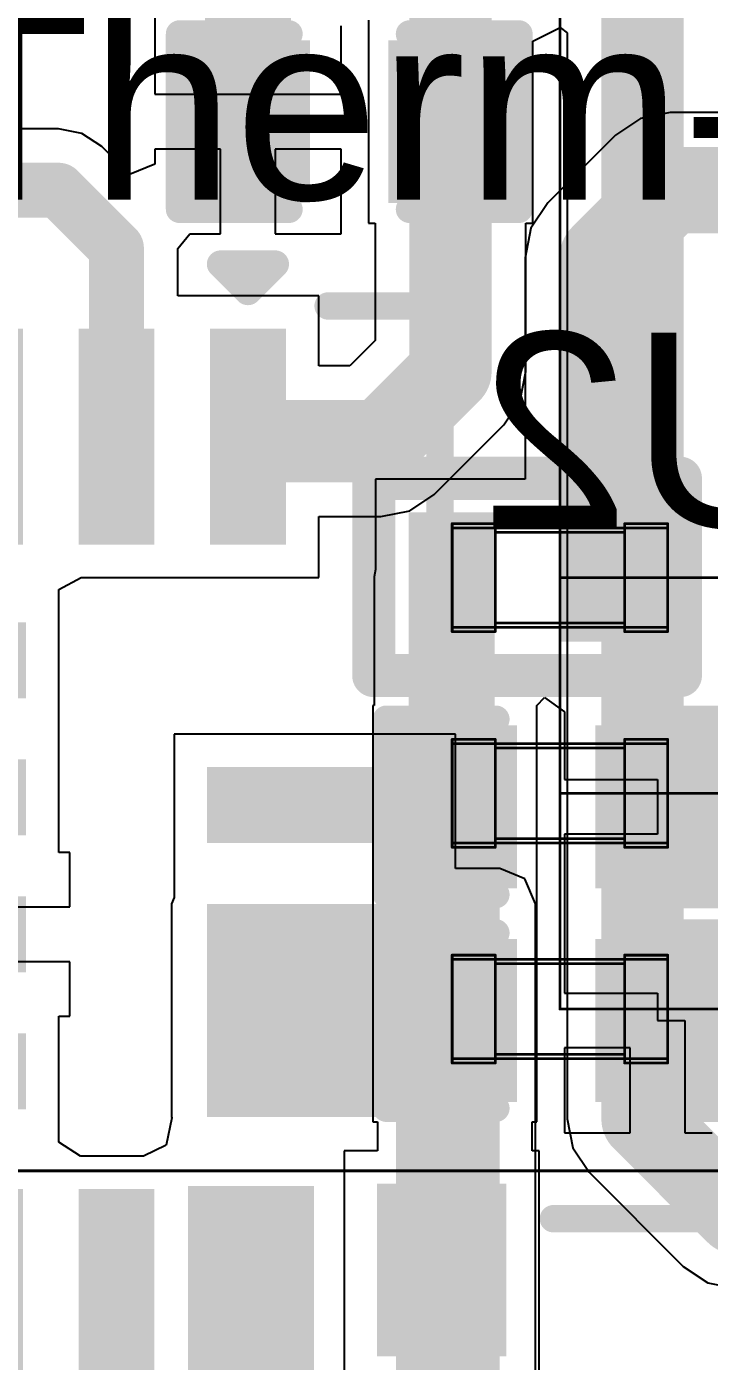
# Model space of a CAD drawing. Header units: inches. Extents: x 0 to 323, y -26 to 38.
# Drawn here: x 5.53 to 8.69, y 3.78 to 9.97 of the extents above; entities that cross this region are included whole.
import ezdxf

# ---------------------------------------------------------------- set-up
doc = ezdxf.new("R2010")
doc.units = ezdxf.units.IN
for name, color, linetype in [('Bottom Layer', 5, 'Continuous'), ('Bottom Overlay', 54, 'Continuous'), ('Bottom Paste', 16, 'Continuous'), ('Bottom Solder', 6, 'Continuous'), ('Mechanical 3', 76, 'Continuous'), ('Top Layer', 1, 'Continuous'), ('Top Overlay', 2, 'Continuous'), ('Top Paste', 8, 'Continuous'), ('Top Solder', 216, 'Continuous')]:
    doc.layers.add(name, color=color, linetype=linetype)
doc.styles.add('Arial', font='', dxfattribs={"height": 0.2})
doc.styles.get('Arial').set_extended_font_data('Arial')

# ---------------------------------------------------------------- blocks, each defined once
blk = doc.blocks.new('PAJ7620U2_B_1')
at = {"layer": 'Bottom Layer'}
for points in [[(-0.772, 1.42), (-0.772, 0.42), (-1.124, 0.42), (-1.124, 1.42)], [(-0.137, 1.42), (-0.137, 0.42), (-0.489, 0.42), (-0.489, 1.42)], [(0.498, 1.42), (0.498, 0.42), (0.146, 0.42), (0.146, 1.42)], [(1.133, 1.42), (1.133, 0.42), (0.781, 0.42), (0.781, 1.42)], [(-1.494, 0.434), (-2.494, 0.434), (-2.494, 0.786), (-1.494, 0.786)], [(2.494, 0.434), (1.494, 0.434), (1.494, 0.786), (2.494, 0.786)], [(-1.494, -0.176), (-2.494, -0.176), (-2.494, 0.176), (-1.494, 0.176)], [(2.494, -0.176), (1.494, -0.176), (1.494, 0.176), (2.494, 0.176)], [(-1.159, -1.42), (-1.159, -0.42), (-0.807, -0.42), (-0.807, -1.42)], [(-0.524, -1.42), (-0.524, -0.42), (-0.172, -0.42), (-0.172, -1.42)], [(0.111, -1.42), (0.111, -0.42), (0.463, -0.42), (0.463, -1.42)], [(-1.494, -0.786), (-2.494, -0.786), (-2.494, -0.434), (-1.494, -0.434)], [(2.494, -0.786), (1.494, -0.786), (1.494, -0.434), (2.494, -0.434)]]:
    blk.add_hatch(color=5, dxfattribs=at).paths.add_polyline_path(points)
at = {"layer": 'Bottom Paste'}
for points in [[(-0.772, 1.42), (-0.772, 0.42), (-1.124, 0.42), (-1.124, 1.42)], [(-0.137, 1.42), (-0.137, 0.42), (-0.489, 0.42), (-0.489, 1.42)], [(0.498, 1.42), (0.498, 0.42), (0.146, 0.42), (0.146, 1.42)], [(1.133, 1.42), (1.133, 0.42), (0.781, 0.42), (0.781, 1.42)], [(-1.494, 0.434), (-2.494, 0.434), (-2.494, 0.786), (-1.494, 0.786)], [(2.494, 0.434), (1.494, 0.434), (1.494, 0.786), (2.494, 0.786)], [(-1.494, -0.176), (-2.494, -0.176), (-2.494, 0.176), (-1.494, 0.176)], [(2.494, -0.176), (1.494, -0.176), (1.494, 0.176), (2.494, 0.176)], [(-1.159, -1.42), (-1.159, -0.42), (-0.807, -0.42), (-0.807, -1.42)], [(-0.524, -1.42), (-0.524, -0.42), (-0.172, -0.42), (-0.172, -1.42)], [(0.111, -1.42), (0.111, -0.42), (0.463, -0.42), (0.463, -1.42)], [(-1.494, -0.786), (-2.494, -0.786), (-2.494, -0.434), (-1.494, -0.434)], [(2.494, -0.786), (1.494, -0.786), (1.494, -0.434), (2.494, -0.434)]]:
    blk.add_hatch(color=16, dxfattribs=at).paths.add_polyline_path(points)
at = {"layer": 'Bottom Solder'}
for points in [[(-0.772, 1.42), (-0.772, 0.42), (-1.124, 0.42), (-1.124, 1.42)], [(-0.137, 1.42), (-0.137, 0.42), (-0.489, 0.42), (-0.489, 1.42)], [(0.498, 1.42), (0.498, 0.42), (0.146, 0.42), (0.146, 1.42)], [(1.133, 1.42), (1.133, 0.42), (0.781, 0.42), (0.781, 1.42)], [(-1.494, 0.434), (-2.494, 0.434), (-2.494, 0.786), (-1.494, 0.786)], [(2.494, 0.434), (1.494, 0.434), (1.494, 0.786), (2.494, 0.786)], [(-1.494, -0.176), (-2.494, -0.176), (-2.494, 0.176), (-1.494, 0.176)], [(2.494, -0.176), (1.494, -0.176), (1.494, 0.176), (2.494, 0.176)], [(-1.159, -1.42), (-1.159, -0.42), (-0.807, -0.42), (-0.807, -1.42)], [(-0.524, -1.42), (-0.524, -0.42), (-0.172, -0.42), (-0.172, -1.42)], [(0.111, -1.42), (0.111, -0.42), (0.463, -0.42), (0.463, -1.42)], [(-1.494, -0.786), (-2.494, -0.786), (-2.494, -0.434), (-1.494, -0.434)], [(2.494, -0.786), (1.494, -0.786), (1.494, -0.434), (2.494, -0.434)]]:
    blk.add_hatch(color=6, dxfattribs=at).paths.add_polyline_path(points)
at = {"layer": 'Bottom Overlay', "const_width": 0.127}
for points in [[(-2.6, 1.5), (-1.421, 1.5)], [(-2.6, 1.5), (-2.6, 0.9814)], [(0.7126, 1.5), (2.6, 1.5)], [(2.6, 1.5), (2.6, 0.9814)], [(2.794, -0.4826), (2.667, -0.6096)], [(2.794, -0.4826), (2.794, -0.7366)], [(2.667, -0.6096), (2.794, -0.7366)], [(-2.6, -0.9814), (-2.6, -1.5)], [(2.6, -0.9814), (2.6, -1.5)], [(-2.6, -1.5), (-1.421, -1.5)], [(0.7126, -1.5), (2.6, -1.5)]]:
    blk.add_lwpolyline(points, dxfattribs=at)
at = {"layer": 'Bottom Overlay', "const_width": 0.0635}
for points in [[(-2.6317, 1.5, 1), (-2.5682, 1.5, 1)], [(-2.6317, 1.5, 1), (-2.5682, 1.5, 1)], [(-1.4528, 1.5, 1), (-1.3893, 1.5, 1)], [(0.6808, 1.5, 1), (0.7443, 1.5, 1)], [(2.5682, 1.5, 1), (2.6317, 1.5, 1)], [(2.5682, 1.5, 1), (2.6317, 1.5, 1)], [(-2.6317, 0.9814, 1), (-2.5682, 0.9814, 1)], [(2.5682, 0.9814, 1), (2.6317, 0.9814, 1)], [(2.7622, -0.4826, 1), (2.8258, -0.4826, 1)], [(2.7622, -0.4826, 1), (2.8258, -0.4826, 1)], [(2.6353, -0.6096, 1), (2.6987, -0.6096, 1)], [(2.6353, -0.6096, 1), (2.6987, -0.6096, 1)], [(2.7622, -0.7366, 1), (2.8258, -0.7366, 1)], [(2.7622, -0.7366, 1), (2.8258, -0.7366, 1)], [(-2.6317, -0.9814, 1), (-2.5682, -0.9814, 1)], [(2.5682, -0.9814, 1), (2.6317, -0.9814, 1)], [(-2.6317, -1.5, 1), (-2.5682, -1.5, 1)], [(-2.6317, -1.5, 1), (-2.5682, -1.5, 1)], [(-1.4528, -1.5, 1), (-1.3893, -1.5, 1)], [(0.6808, -1.5, 1), (0.7443, -1.5, 1)], [(2.5682, -1.5, 1), (2.6317, -1.5, 1)], [(2.5682, -1.5, 1), (2.6317, -1.5, 1)]]:
    blk.add_lwpolyline(points, format="xyb", close=True, dxfattribs=at)
blk = doc.blocks.new('C___0402_B_3')
at = {"layer": 'Bottom Layer'}
for points in [[(-0.2413, 0.3175), (-0.2413, -0.3175), (-0.6985, -0.3175), (-0.6985, 0.3175)], [(0.6985, 0.3175), (0.6985, -0.3175), (0.2413, -0.3175), (0.2413, 0.3175)]]:
    blk.add_hatch(color=5, dxfattribs=at).paths.add_polyline_path(points)
at = {"layer": 'Bottom Paste'}
for points in [[(-0.2413, 0.3175), (-0.2413, -0.3175), (-0.6985, -0.3175), (-0.6985, 0.3175)], [(0.6985, 0.3175), (0.6985, -0.3175), (0.2413, -0.3175), (0.2413, 0.3175)]]:
    blk.add_hatch(color=16, dxfattribs=at).paths.add_polyline_path(points)
at = {"layer": 'Bottom Solder'}
for points in [[(-0.1813, 0.3775), (-0.1813, -0.3775), (-0.7585, -0.3775), (-0.7585, 0.3775)], [(0.7585, 0.3775), (0.7585, -0.3775), (0.1813, -0.3775), (0.1813, 0.3775)]]:
    blk.add_hatch(color=6, dxfattribs=at).paths.add_polyline_path(points)
at = {"layer": 'Bottom Overlay', "const_width": 0.127}
for points in [[(-0.7874, 0.4064), (-0.7874, -0.4064)], [(-0.2794, 0.4064), (-0.7874, 0.4064)], [(0.7874, 0.4064), (0.2794, 0.4064)], [(0.7874, 0.4064), (0.7874, -0.4064)], [(-0.2794, -0.4064), (-0.7874, -0.4064)], [(0.7874, -0.4064), (0.2794, -0.4064)]]:
    blk.add_lwpolyline(points, dxfattribs=at)
at = {"layer": 'Bottom Overlay', "const_width": 0.0635}
for points in [[(-0.8191, 0.4064, 1), (-0.7556, 0.4064, 1)], [(-0.8191, 0.4064, 1), (-0.7556, 0.4064, 1)], [(-0.3111, 0.4064, 1), (-0.2477, 0.4064, 1)], [(0.2477, 0.4064, 1), (0.3111, 0.4064, 1)], [(0.7556, 0.4064, 1), (0.8191, 0.4064, 1)], [(0.7556, 0.4064, 1), (0.8191, 0.4064, 1)], [(-0.8191, -0.4064, 1), (-0.7556, -0.4064, 1)], [(-0.8191, -0.4064, 1), (-0.7556, -0.4064, 1)], [(-0.3111, -0.4064, 1), (-0.2477, -0.4064, 1)], [(0.2477, -0.4064, 1), (0.3111, -0.4064, 1)], [(0.7556, -0.4064, 1), (0.8191, -0.4064, 1)], [(0.7556, -0.4064, 1), (0.8191, -0.4064, 1)]]:
    blk.add_lwpolyline(points, format="xyb", close=True, dxfattribs=at)
blk = doc.blocks.new('C___0402_19')
at = {"layer": 'Top Layer'}
for points in [[(-0.6985, -0.3175), (-0.6985, 0.3175), (-0.2413, 0.3175), (-0.2413, -0.3175)], [(0.2413, -0.3175), (0.2413, 0.3175), (0.6985, 0.3175), (0.6985, -0.3175)]]:
    blk.add_hatch(color=1, dxfattribs=at).paths.add_polyline_path(points)
at = {"layer": 'Top Paste'}
for points in [[(-0.6985, -0.3175), (-0.6985, 0.3175), (-0.2413, 0.3175), (-0.2413, -0.3175)], [(0.2413, -0.3175), (0.2413, 0.3175), (0.6985, 0.3175), (0.6985, -0.3175)]]:
    blk.add_hatch(color=8, dxfattribs=at).paths.add_polyline_path(points)
at = {"layer": 'Top Solder'}
for points in [[(-0.7585, -0.3775), (-0.7585, 0.3775), (-0.1813, 0.3775), (-0.1813, -0.3775)], [(0.1813, -0.3775), (0.1813, 0.3775), (0.7585, 0.3775), (0.7585, -0.3775)]]:
    blk.add_hatch(color=216, dxfattribs=at).paths.add_polyline_path(points)
at = {"layer": 'Top Overlay', "const_width": 0.127}
for points in [[(-0.7874, 0.4064), (-0.7874, -0.4064)], [(-0.2794, 0.4064), (-0.7874, 0.4064)], [(0.7874, 0.4064), (0.2794, 0.4064)], [(0.7874, 0.4064), (0.7874, -0.4064)], [(-0.2794, -0.4064), (-0.7874, -0.4064)], [(0.7874, -0.4064), (0.2794, -0.4064)]]:
    blk.add_lwpolyline(points, dxfattribs=at)
at = {"layer": 'Top Overlay', "const_width": 0.0635}
for points in [[(-0.8191, 0.4064, 1), (-0.7556, 0.4064, 1)], [(-0.8191, 0.4064, 1), (-0.7556, 0.4064, 1)], [(-0.3111, 0.4064, 1), (-0.2477, 0.4064, 1)], [(0.2477, 0.4064, 1), (0.3111, 0.4064, 1)], [(0.7556, 0.4064, 1), (0.8191, 0.4064, 1)], [(0.7556, 0.4064, 1), (0.8191, 0.4064, 1)], [(-0.8191, -0.4064, 1), (-0.7556, -0.4064, 1)], [(-0.8191, -0.4064, 1), (-0.7556, -0.4064, 1)], [(-0.3111, -0.4064, 1), (-0.2477, -0.4064, 1)], [(0.2477, -0.4064, 1), (0.3111, -0.4064, 1)], [(0.7556, -0.4064, 1), (0.8191, -0.4064, 1)], [(0.7556, -0.4064, 1), (0.8191, -0.4064, 1)]]:
    blk.add_lwpolyline(points, format="xyb", close=True, dxfattribs=at)
blk = doc.blocks.new('C___0402_20')
at = {"layer": 'Top Layer'}
for points in [[(-0.6985, -0.3175), (-0.6985, 0.3175), (-0.2413, 0.3175), (-0.2413, -0.3175)], [(0.2413, -0.3175), (0.2413, 0.3175), (0.6985, 0.3175), (0.6985, -0.3175)]]:
    blk.add_hatch(color=1, dxfattribs=at).paths.add_polyline_path(points)
at = {"layer": 'Top Paste'}
for points in [[(-0.6985, -0.3175), (-0.6985, 0.3175), (-0.2413, 0.3175), (-0.2413, -0.3175)], [(0.2413, -0.3175), (0.2413, 0.3175), (0.6985, 0.3175), (0.6985, -0.3175)]]:
    blk.add_hatch(color=8, dxfattribs=at).paths.add_polyline_path(points)
at = {"layer": 'Top Solder'}
for points in [[(-0.7585, -0.3775), (-0.7585, 0.3775), (-0.1813, 0.3775), (-0.1813, -0.3775)], [(0.1813, -0.3775), (0.1813, 0.3775), (0.7585, 0.3775), (0.7585, -0.3775)]]:
    blk.add_hatch(color=216, dxfattribs=at).paths.add_polyline_path(points)
at = {"layer": 'Top Overlay', "const_width": 0.127}
for points in [[(-0.7874, 0.4064), (-0.7874, -0.4064)], [(-0.2794, 0.4064), (-0.7874, 0.4064)], [(0.7874, 0.4064), (0.2794, 0.4064)], [(0.7874, 0.4064), (0.7874, -0.4064)], [(-0.2794, -0.4064), (-0.7874, -0.4064)], [(0.7874, -0.4064), (0.2794, -0.4064)]]:
    blk.add_lwpolyline(points, dxfattribs=at)
at = {"layer": 'Top Overlay', "const_width": 0.0635}
for points in [[(-0.8191, 0.4064, 1), (-0.7556, 0.4064, 1)], [(-0.8191, 0.4064, 1), (-0.7556, 0.4064, 1)], [(-0.3111, 0.4064, 1), (-0.2477, 0.4064, 1)], [(0.2477, 0.4064, 1), (0.3111, 0.4064, 1)], [(0.7556, 0.4064, 1), (0.8191, 0.4064, 1)], [(0.7556, 0.4064, 1), (0.8191, 0.4064, 1)], [(-0.8191, -0.4064, 1), (-0.7556, -0.4064, 1)], [(-0.8191, -0.4064, 1), (-0.7556, -0.4064, 1)], [(-0.3111, -0.4064, 1), (-0.2477, -0.4064, 1)], [(0.2477, -0.4064, 1), (0.3111, -0.4064, 1)], [(0.7556, -0.4064, 1), (0.8191, -0.4064, 1)], [(0.7556, -0.4064, 1), (0.8191, -0.4064, 1)]]:
    blk.add_lwpolyline(points, format="xyb", close=True, dxfattribs=at)
blk = doc.blocks.new('KC2016K_22')
at = {"layer": 'Top Layer'}
for points in [[(-1.2, 1), (-0.6, 1), (-0.6, 0.2), (-1.2, 0.2)], [(0.6, 1), (1.2, 1), (1.2, 0.2), (0.6, 0.2)], [(-1.2, -0.2), (-0.6, -0.2), (-0.6, -1), (-1.2, -1)], [(0.6, -0.2), (1.2, -0.2), (1.2, -1), (0.6, -1)]]:
    blk.add_hatch(color=1, dxfattribs=at).paths.add_polyline_path(points)
at = {"layer": 'Top Paste'}
for points in [[(-1.2, 1), (-0.6, 1), (-0.6, 0.2), (-1.2, 0.2)], [(0.6, 1), (1.2, 1), (1.2, 0.2), (0.6, 0.2)], [(-1.2, -0.2), (-0.6, -0.2), (-0.6, -1), (-1.2, -1)], [(0.6, -0.2), (1.2, -0.2), (1.2, -1), (0.6, -1)]]:
    blk.add_hatch(color=8, dxfattribs=at).paths.add_polyline_path(points)
at = {"layer": 'Top Solder'}
for points in [[(-1.2, 1), (-0.6, 1), (-0.6, 0.2), (-1.2, 0.2)], [(0.6, 1), (1.2, 1), (1.2, 0.2), (0.6, 0.2)], [(-1.2, -0.2), (-0.6, -0.2), (-0.6, -1), (-1.2, -1)], [(0.6, -0.2), (1.2, -0.2), (1.2, -1), (0.6, -1)]]:
    blk.add_hatch(color=216, dxfattribs=at).paths.add_polyline_path(points)
at = {"layer": 'Top Overlay'}
for points, const_width in [([(-0.381, 0.8382), (0.381, 0.8382)], 0.127), ([(-1.0414, -0.0508), (-1.0414, 0.0508)], 0.127), ([(1.0414, -0.0508), (1.0414, 0.0508)], 0.127), ([(-1.5728, -0.554), (-1.4458, -0.681)], 0.254), ([(-1.5728, -0.808), (-1.5728, -0.554)], 0.254), ([(-1.5728, -0.808), (-1.4458, -0.681)], 0.254), ([(-0.381, -0.8382), (0.381, -0.8382)], 0.127)]:
    blk.add_lwpolyline(points, dxfattribs=dict(at, const_width=const_width))
for points, const_width in [([(-0.4128, 0.8382, 1), (-0.3493, 0.8382, 1)], 0.0635), ([(0.3493, 0.8382, 1), (0.4128, 0.8382, 1)], 0.0635), ([(-1.0732, 0.0508, 1), (-1.0096, 0.0508, 1)], 0.0635), ([(1.0097, 0.0508, 1), (1.0732, 0.0508, 1)], 0.0635), ([(-1.0732, -0.0508, 1), (-1.0096, -0.0508, 1)], 0.0635), ([(1.0097, -0.0508, 1), (1.0732, -0.0508, 1)], 0.0635), ([(-1.6363, -0.554, 1), (-1.5093, -0.554, 1)], 0.127), ([(-1.6363, -0.554, 1), (-1.5093, -0.554, 1)], 0.127), ([(-1.5093, -0.681, 1), (-1.3823, -0.681, 1)], 0.127), ([(-1.5093, -0.681, 1), (-1.3823, -0.681, 1)], 0.127), ([(-1.6363, -0.808, 1), (-1.5093, -0.808, 1)], 0.127), ([(-1.6363, -0.808, 1), (-1.5093, -0.808, 1)], 0.127), ([(-0.4128, -0.8382, 1), (-0.3493, -0.8382, 1)], 0.0635), ([(0.3493, -0.8382, 1), (0.4128, -0.8382, 1)], 0.0635)]:
    blk.add_lwpolyline(points, format="xyb", close=True, dxfattribs=dict(at, const_width=const_width))
blk = doc.blocks.new('IND_0402_31')
at = {"layer": 'Top Layer'}
for points in [[(-0.55, 0.3), (-0.15, 0.3), (-0.15, -0.3), (-0.55, -0.3)], [(0.15, 0.3), (0.55, 0.3), (0.55, -0.3), (0.15, -0.3)]]:
    blk.add_hatch(color=1, dxfattribs=at).paths.add_polyline_path(points)
at = {"layer": 'Top Paste'}
for points in [[(-0.55, 0.3), (-0.15, 0.3), (-0.15, -0.3), (-0.55, -0.3)], [(0.15, 0.3), (0.55, 0.3), (0.55, -0.3), (0.15, -0.3)]]:
    blk.add_hatch(color=8, dxfattribs=at).paths.add_polyline_path(points)
at = {"layer": 'Top Solder'}
for points in [[(-0.55, 0.3), (-0.15, 0.3), (-0.15, -0.3), (-0.55, -0.3)], [(0.15, 0.3), (0.55, 0.3), (0.55, -0.3), (0.15, -0.3)]]:
    blk.add_hatch(color=216, dxfattribs=at).paths.add_polyline_path(points)
at = {"layer": 'Top Overlay', "const_width": 0.2}
for points in [[(-0.3048, 0.4572), (-0.7112, 0.4572)], [(-0.7112, 0.4572), (-0.7112, -0.4572)], [(0.7112, 0.4572), (-0.3048, 0.4572)], [(0.7112, 0.4572), (0.7112, -0.4572)], [(-0.3048, -0.4572), (-0.7112, -0.4572)], [(0.7112, -0.4572), (-0.3048, -0.4572)]]:
    blk.add_lwpolyline(points, dxfattribs=at)
at = {"layer": 'Top Overlay', "const_width": 0.1}
for points in [[(-0.7612, 0.4572, 1), (-0.6612, 0.4572, 1)], [(-0.7612, 0.4572, 1), (-0.6612, 0.4572, 1)], [(-0.3548, 0.4572, 1), (-0.2548, 0.4572, 1)], [(-0.3548, 0.4572, 1), (-0.2548, 0.4572, 1)], [(0.6612, 0.4572, 1), (0.7612, 0.4572, 1)], [(0.6612, 0.4572, 1), (0.7612, 0.4572, 1)], [(-0.7612, -0.4572, 1), (-0.6612, -0.4572, 1)], [(-0.7612, -0.4572, 1), (-0.6612, -0.4572, 1)], [(-0.3548, -0.4572, 1), (-0.2548, -0.4572, 1)], [(-0.3548, -0.4572, 1), (-0.2548, -0.4572, 1)], [(0.6612, -0.4572, 1), (0.7612, -0.4572, 1)], [(0.6612, -0.4572, 1), (0.7612, -0.4572, 1)]]:
    blk.add_lwpolyline(points, format="xyb", close=True, dxfattribs=at)

msp = doc.modelspace()

# ---------------------------------------------------------------- hatches: boundary and pattern name
at = {"layer": 'Bottom Layer'}
for points in [[(6.3624, 4.917), (7.7204, 4.917), (7.7204, 5.904), (6.3624, 5.904)], [(7.239, 0.3229), (7.7204, 0.3229), (7.7204, 5.904), (7.239, 5.904)], [(6.858, 0.3229), (6.858, 4.5974), (6.2738, 4.5974), (6.2738, 0.3229)]]:
    msp.add_hatch(color=5, dxfattribs=at).paths.add_polyline_path(points)

# ---------------------------------------------------------------- linework, layer by layer
for p, q in [((6.1202, 10.304), (6.1202, 9.6574)), ((6.9838, 9.6574), (6.9838, 9.9749)), ((7.1108, 10.0003), (7.1108, 9.0605)), ((7.8728, 9.9029), (7.9998, 9.9661)), ((7.9998, 9.9661), (8.0324, 9.9414)), ((7.8728, 9.0605), (7.8728, 9.9029)), ((8.0324, 9.9414), (8.0324, 4.9074)), ((6.1202, 9.6574), (6.552, 9.6574)), ((6.552, 9.6574), (6.9838, 9.6574)), ((5.6725, 9.4978), (5.3066, 9.4978)), ((5.7815, 9.4761), (5.6725, 9.4978)), ((5.6725, 9.4978), (5.6725, 9.4978)), ((5.8739, 9.4144), (5.7815, 9.4761)), ((6.0029, 9.2854), (5.8739, 9.4144)), ((6.425, 9.4034), (6.1202, 9.4034)), ((6.1202, 9.4034), (6.1202, 9.334)), ((6.425, 9.0097), (6.425, 9.4034)), ((6.9838, 9.4034), (6.679, 9.4034)), ((6.679, 9.4034), (6.679, 9.0097)), ((6.9838, 9.0097), (6.9838, 9.4034)), ((6.1202, 9.334), (6.0029, 9.2854)), ((7.1108, 9.0605), (7.1422, 9.0605)), ((7.1422, 9.0605), (7.1422, 8.5165)), ((7.8414, 8.3717), (7.8414, 9.0605)), ((7.8414, 9.0605), (7.8728, 9.0605)), ((6.2273, 8.943), (6.2821, 9.0097)), ((6.2821, 9.0097), (6.425, 9.0097)), ((6.679, 9.0097), (6.9838, 9.0097)), ((6.2273, 8.7224), (6.2273, 8.943)), ((6.2273, 8.943), (6.2273, 8.943)), ((6.8808, 8.7224), (6.2273, 8.7224)), ((6.8808, 8.3985), (6.8808, 8.7224)), ((7.1422, 8.5165), (7.0243, 8.3985)), ((7.0243, 8.3985), (6.8808, 8.3985)), ((7.8148, 8.2379), (7.8414, 8.3717)), ((7.739, 8.1244), (7.8148, 8.2379)), ((7.4163, 7.8017), (7.739, 8.1244)), ((7.739, 8.1244), (7.739, 8.1244)), ((7.3029, 7.7259), (7.4163, 7.8017)), ((6.8808, 7.4176), (6.8808, 7.6993)), ((6.8808, 7.6993), (7.1691, 7.6993)), ((7.1691, 7.6993), (7.3029, 7.7259)), ((5.6748, 7.3614), (5.7785, 7.4176)), ((5.7785, 7.4176), (6.8808, 7.4176)), ((5.6748, 6.7046), (5.6748, 7.3614)), ((5.6748, 6.1422), (5.6748, 6.7046)), ((7.5148, 6.6914), (6.21, 6.6914)), ((6.21, 6.6914), (6.21, 5.9344)), ((7.5148, 6.069), (7.5148, 6.6914)), ((5.7256, 6.1422), (5.6748, 6.1422)), ((5.7256, 5.89), (5.7256, 6.1422)), ((7.7204, 6.069), (7.5148, 6.069)), ((7.8371, 6.0207), (7.7204, 6.069)), ((7.8854, 5.904), (7.8371, 6.0207)), ((5.0224, 5.89), (5.7256, 5.89)), ((6.21, 5.9344), (6.1975, 5.904)), ((6.1975, 5.904), (6.1975, 4.917)), ((7.8854, 1.5039), (7.8854, 5.904)), ((5.7256, 5.636), (5.0224, 5.636)), ((5.7256, 5.3838), (5.7256, 5.636)), ((5.6748, 4.8614), (5.6748, 5.3838)), ((5.6748, 5.3838), (5.7256, 5.3838)), ((6.1994, 4.9122), (6.1732, 4.7852)), ((6.1975, 4.917), (6.1994, 4.9122)), ((8.0324, 4.9074), (8.059, 4.7736)), ((5.6748, 4.7996), (5.6748, 4.8614)), ((5.7748, 4.7344), (5.6748, 4.7996)), ((6.1732, 4.7852), (6.0673, 4.7344)), ((8.059, 4.7736), (8.1348, 4.6601)), ((6.0673, 4.7344), (5.7748, 4.7344)), ((8.1348, 4.6601), (8.5717, 4.2232)), ((8.5717, 4.2232), (8.6851, 4.1474)), ((8.6851, 4.1474), (8.8189, 4.1208))]:
    msp.add_line(p, q, dxfattribs=at)
for points, const_width in [([(6.552, 9.5304), (6.552, 10.4956)], 0.4), ([(7.4918, 8.3717), (7.4918, 10.4956)], 0.381), ([(8.382, 4.9074), (8.382, 10.1765)], 0.381), ([(5.0224, 9.2129), (5.6725, 9.2129)], 0.254), ([(5.6725, 9.2129), (5.9424, 8.943)], 0.254), ([(5.9424, 8.07), (5.9424, 8.943)], 0.254), ([(7.1691, 8.0489), (7.4918, 8.3717)], 0.381), ([(6.5669, 8.0489), (7.1691, 8.0489)], 0.381), ([(8.382, 4.9074), (8.8189, 4.4704)], 0.381), ([(8.8189, 4.4704), (10.6106, 4.4704)], 0.381), ([(6.5522, 4.0818), (6.5524, 4.082)], 0.4), ([(6.5522, 1.9868), (6.5522, 4.0818)], 0.4)]:
    msp.add_lwpolyline(points, dxfattribs=dict(at, const_width=const_width))
for points, const_width in [([(6.452, 9.5304, 1), (6.652, 9.5304, 1)], 0.2), ([(5.609, 9.2129, 1), (5.736, 9.2129, 1)], 0.127), ([(5.609, 9.2129, 1), (5.736, 9.2129, 1)], 0.127), ([(5.8789, 8.943, 1), (6.0059, 8.943, 1)], 0.127), ([(5.8789, 8.943, 1), (6.0059, 8.943, 1)], 0.127), ([(7.3966, 8.3717, 1), (7.5871, 8.3717, 1)], 0.1905), ([(7.3966, 8.3717, 1), (7.5871, 8.3717, 1)], 0.1905), ([(6.4717, 8.0489, 1), (6.6622, 8.0489, 1)], 0.1905), ([(7.0738, 8.0489, 1), (7.2643, 8.0489, 1)], 0.1905), ([(7.0738, 8.0489, 1), (7.2643, 8.0489, 1)], 0.1905), ([(5.8789, 8.07, 1), (6.0059, 8.07, 1)], 0.127), ([(8.2867, 4.9074, 1), (8.4772, 4.9074, 1)], 0.1905), ([(8.2867, 4.9074, 1), (8.4772, 4.9074, 1)], 0.1905), ([(8.7237, 4.4704, 1), (8.9142, 4.4704, 1)], 0.1905), ([(8.7237, 4.4704, 1), (8.9142, 4.4704, 1)], 0.1905), ([(6.4522, 4.0818, 1), (6.6522, 4.0818, 1)], 0.2), ([(6.4522, 4.0818, 1), (6.6522, 4.0818, 1)], 0.2), ([(6.4524, 4.082, 1), (6.6524, 4.082, 1)], 0.2)]:
    msp.add_lwpolyline(points, format="xyb", close=True, dxfattribs=dict(at, const_width=const_width))
at = {"layer": 'Mechanical 3', "const_width": 0.0127}
for points in [[(7.9992, 7.4168), (7.9992, 15.3615)], [(7.9992, 7.4168), (7.9992, 15.3615)], [(7.9992, 6.4168), (7.9992, 14.3615)], [(7.9992, 6.4168), (7.9992, 14.3615)], [(7.9992, 5.4168), (7.9992, 13.3615)], [(7.9992, 5.4168), (7.9992, 13.3615)], [(7.4992, 7.6668), (7.6992, 7.6668)], [(7.4992, 7.6468), (7.4992, 7.6668)], [(7.6992, 7.6468), (7.6992, 7.6668)], [(8.2992, 7.6468), (8.2992, 7.6668)], [(8.2992, 7.6668), (8.4992, 7.6668)], [(8.4992, 7.6468), (8.4992, 7.6668)], [(7.4992, 7.1868), (7.4992, 7.6468)], [(7.4992, 7.6468), (8.4992, 7.6468)], [(7.6992, 7.1868), (7.6992, 7.6468)], [(7.6992, 7.6268), (8.2992, 7.6268)], [(8.2992, 7.1868), (8.2992, 7.6468)], [(8.4992, 7.1868), (8.4992, 7.6468)], [(7.9992, 7.4168), (11.9716, 7.4168)], [(7.9992, 7.4168), (11.9716, 7.4168)], [(7.4992, 7.1868), (8.4992, 7.1868)], [(7.4992, 7.1668), (7.4992, 7.1868)], [(7.6992, 7.2068), (8.2992, 7.2068)], [(7.6992, 7.1668), (7.6992, 7.1868)], [(8.2992, 7.1668), (8.2992, 7.1868)], [(8.4992, 7.1668), (8.4992, 7.1868)], [(7.4992, 7.1668), (7.6992, 7.1668)], [(8.2992, 7.1668), (8.4992, 7.1668)], [(7.4992, 6.6668), (7.6992, 6.6668)], [(7.4992, 6.6468), (7.4992, 6.6668)], [(7.4992, 6.1868), (7.4992, 6.6468)], [(7.4992, 6.6468), (8.4992, 6.6468)], [(7.6992, 6.6468), (7.6992, 6.6668)], [(7.6992, 6.1868), (7.6992, 6.6468)], [(7.6992, 6.6268), (8.2992, 6.6268)], [(8.2992, 6.6468), (8.2992, 6.6668)], [(8.2992, 6.6668), (8.4992, 6.6668)], [(8.2992, 6.1868), (8.2992, 6.6468)], [(8.4992, 6.6468), (8.4992, 6.6668)], [(8.4992, 6.1868), (8.4992, 6.6468)], [(7.9992, 6.4168), (11.9716, 6.4168)], [(7.9992, 6.4168), (11.9716, 6.4168)], [(7.4992, 6.1668), (7.4992, 6.1868)], [(7.4992, 6.1868), (8.4992, 6.1868)], [(7.6992, 6.2068), (8.2992, 6.2068)], [(7.6992, 6.1668), (7.6992, 6.1868)], [(8.2992, 6.1668), (8.2992, 6.1868)], [(8.4992, 6.1668), (8.4992, 6.1868)], [(7.4992, 6.1668), (7.6992, 6.1668)], [(8.2992, 6.1668), (8.4992, 6.1668)], [(7.4992, 5.6468), (7.4992, 5.6668)], [(7.4992, 5.6668), (7.6992, 5.6668)], [(7.4992, 5.6468), (8.4992, 5.6468)], [(7.4992, 5.1868), (7.4992, 5.6468)], [(7.6992, 5.6468), (7.6992, 5.6668)], [(7.6992, 5.1868), (7.6992, 5.6468)], [(7.6992, 5.6268), (8.2992, 5.6268)], [(8.2992, 5.6668), (8.4992, 5.6668)], [(8.2992, 5.6468), (8.2992, 5.6668)], [(8.2992, 5.1868), (8.2992, 5.6468)], [(8.4992, 5.6468), (8.4992, 5.6668)], [(8.4992, 5.1868), (8.4992, 5.6468)], [(7.9992, 5.4168), (11.9716, 5.4168)], [(7.9992, 5.4168), (11.9716, 5.4168)], [(7.6992, 5.2068), (8.2992, 5.2068)], [(7.4992, 5.1668), (7.4992, 5.1868)], [(7.4992, 5.1868), (8.4992, 5.1868)], [(7.4992, 5.1668), (7.6992, 5.1668)], [(7.6992, 5.1668), (7.6992, 5.1868)], [(8.2992, 5.1668), (8.2992, 5.1868)], [(8.2992, 5.1668), (8.4992, 5.1668)], [(8.4992, 5.1668), (8.4992, 5.1868)], [(4.0045, 4.6668), (11.9492, 4.6668)], [(4.0045, 4.6668), (11.9492, 4.6668)]]:
    msp.add_lwpolyline(points, dxfattribs=at)
at = {"layer": 'Mechanical 3'}
for points, const_width in [([(7.496, 7.6668, 1), (7.5024, 7.6668, 1)], 0.00635), ([(7.496, 7.6668, 1), (7.5024, 7.6668, 1)], 0.00635), ([(7.696, 7.6668, 1), (7.7024, 7.6668, 1)], 0.00635), ([(7.696, 7.6668, 1), (7.7024, 7.6668, 1)], 0.00635), ([(8.296, 7.6668, 1), (8.3024, 7.6668, 1)], 0.00635), ([(8.296, 7.6668, 1), (8.3024, 7.6668, 1)], 0.00635), ([(8.496, 7.6668, 1), (8.5024, 7.6668, 1)], 0.00635), ([(8.496, 7.6668, 1), (8.5024, 7.6668, 1)], 0.00635), ([(7.496, 7.6468, 1), (7.5024, 7.6468, 1)], 0.00635), ([(7.496, 7.6468, 1), (7.5024, 7.6468, 1)], 0.00635), ([(7.496, 7.6468, 1), (7.5024, 7.6468, 1)], 0.00635), ([(7.696, 7.6468, 1), (7.7024, 7.6468, 1)], 0.00635), ([(7.696, 7.6468, 1), (7.7024, 7.6468, 1)], 0.00635), ([(7.696, 7.6268, 1), (7.7024, 7.6268, 1)], 0.00635), ([(8.296, 7.6468, 1), (8.3024, 7.6468, 1)], 0.00635), ([(8.296, 7.6468, 1), (8.3024, 7.6468, 1)], 0.00635), ([(8.296, 7.6268, 1), (8.3024, 7.6268, 1)], 0.00635), ([(8.496, 7.6468, 1), (8.5024, 7.6468, 1)], 0.00635), ([(8.496, 7.6468, 1), (8.5024, 7.6468, 1)], 0.00635), ([(8.496, 7.6468, 1), (8.5024, 7.6468, 1)], 0.00635), ([(7.996, 7.4168, 1), (8.0024, 7.4168, 1)], 0.00635), ([(7.996, 7.4168, 1), (8.0024, 7.4168, 1)], 0.00635), ([(7.996, 7.4168, 1), (8.0024, 7.4168, 1)], 0.00635), ([(7.996, 7.4168, 1), (8.0024, 7.4168, 1)], 0.00635), ([(8.0024, 7.4168, 1), (7.996, 7.4168, 1)], 0.00635), ([(8.0024, 7.4168, 1), (7.996, 7.4168, 1)], 0.00635), ([(7.9944, 7.4168, 1), (7.9976, 7.4168, 1)], 0.00317), ([(7.9944, 7.4168, 1), (7.9976, 7.4168, 1)], 0.00317), ([(8.0008, 7.4168, 1), (8.004, 7.4168, 1)], 0.00317), ([(8.0008, 7.4168, 1), (8.004, 7.4168, 1)], 0.00317), ([(7.496, 7.1868, 1), (7.5024, 7.1868, 1)], 0.00635), ([(7.496, 7.1868, 1), (7.5024, 7.1868, 1)], 0.00635), ([(7.496, 7.1868, 1), (7.5024, 7.1868, 1)], 0.00635), ([(7.696, 7.2068, 1), (7.7024, 7.2068, 1)], 0.00635), ([(7.696, 7.1868, 1), (7.7024, 7.1868, 1)], 0.00635), ([(7.696, 7.1868, 1), (7.7024, 7.1868, 1)], 0.00635), ([(8.296, 7.2068, 1), (8.3024, 7.2068, 1)], 0.00635), ([(8.296, 7.1868, 1), (8.3024, 7.1868, 1)], 0.00635), ([(8.296, 7.1868, 1), (8.3024, 7.1868, 1)], 0.00635), ([(8.496, 7.1868, 1), (8.5024, 7.1868, 1)], 0.00635), ([(8.496, 7.1868, 1), (8.5024, 7.1868, 1)], 0.00635), ([(8.496, 7.1868, 1), (8.5024, 7.1868, 1)], 0.00635), ([(7.496, 7.1668, 1), (7.5024, 7.1668, 1)], 0.00635), ([(7.496, 7.1668, 1), (7.5024, 7.1668, 1)], 0.00635), ([(7.696, 7.1668, 1), (7.7024, 7.1668, 1)], 0.00635), ([(7.696, 7.1668, 1), (7.7024, 7.1668, 1)], 0.00635), ([(8.296, 7.1668, 1), (8.3024, 7.1668, 1)], 0.00635), ([(8.296, 7.1668, 1), (8.3024, 7.1668, 1)], 0.00635), ([(8.496, 7.1668, 1), (8.5024, 7.1668, 1)], 0.00635), ([(8.496, 7.1668, 1), (8.5024, 7.1668, 1)], 0.00635), ([(7.496, 6.6668, 1), (7.5024, 6.6668, 1)], 0.00635), ([(7.496, 6.6668, 1), (7.5024, 6.6668, 1)], 0.00635), ([(7.496, 6.6468, 1), (7.5024, 6.6468, 1)], 0.00635), ([(7.496, 6.6468, 1), (7.5024, 6.6468, 1)], 0.00635), ([(7.496, 6.6468, 1), (7.5024, 6.6468, 1)], 0.00635), ([(7.696, 6.6668, 1), (7.7024, 6.6668, 1)], 0.00635), ([(7.696, 6.6668, 1), (7.7024, 6.6668, 1)], 0.00635), ([(7.696, 6.6468, 1), (7.7024, 6.6468, 1)], 0.00635), ([(7.696, 6.6468, 1), (7.7024, 6.6468, 1)], 0.00635), ([(7.696, 6.6268, 1), (7.7024, 6.6268, 1)], 0.00635), ([(8.296, 6.6668, 1), (8.3024, 6.6668, 1)], 0.00635), ([(8.296, 6.6668, 1), (8.3024, 6.6668, 1)], 0.00635), ([(8.296, 6.6468, 1), (8.3024, 6.6468, 1)], 0.00635), ([(8.296, 6.6468, 1), (8.3024, 6.6468, 1)], 0.00635), ([(8.296, 6.6268, 1), (8.3024, 6.6268, 1)], 0.00635), ([(8.496, 6.6668, 1), (8.5024, 6.6668, 1)], 0.00635), ([(8.496, 6.6668, 1), (8.5024, 6.6668, 1)], 0.00635), ([(8.496, 6.6468, 1), (8.5024, 6.6468, 1)], 0.00635), ([(8.496, 6.6468, 1), (8.5024, 6.6468, 1)], 0.00635), ([(8.496, 6.6468, 1), (8.5024, 6.6468, 1)], 0.00635), ([(7.996, 6.4168, 1), (8.0024, 6.4168, 1)], 0.00635), ([(7.996, 6.4168, 1), (8.0024, 6.4168, 1)], 0.00635), ([(7.996, 6.4168, 1), (8.0024, 6.4168, 1)], 0.00635), ([(7.996, 6.4168, 1), (8.0024, 6.4168, 1)], 0.00635), ([(8.0024, 6.4168, 1), (7.996, 6.4168, 1)], 0.00635), ([(8.0024, 6.4168, 1), (7.996, 6.4168, 1)], 0.00635), ([(7.9944, 6.4168, 1), (7.9976, 6.4168, 1)], 0.00317), ([(7.9944, 6.4168, 1), (7.9976, 6.4168, 1)], 0.00317), ([(8.0008, 6.4168, 1), (8.004, 6.4168, 1)], 0.00317), ([(8.0008, 6.4168, 1), (8.004, 6.4168, 1)], 0.00317), ([(7.496, 6.1868, 1), (7.5024, 6.1868, 1)], 0.00635), ([(7.496, 6.1868, 1), (7.5024, 6.1868, 1)], 0.00635), ([(7.496, 6.1868, 1), (7.5024, 6.1868, 1)], 0.00635), ([(7.696, 6.2068, 1), (7.7024, 6.2068, 1)], 0.00635), ([(7.696, 6.1868, 1), (7.7024, 6.1868, 1)], 0.00635), ([(7.696, 6.1868, 1), (7.7024, 6.1868, 1)], 0.00635), ([(8.296, 6.2068, 1), (8.3024, 6.2068, 1)], 0.00635), ([(8.296, 6.1868, 1), (8.3024, 6.1868, 1)], 0.00635), ([(8.296, 6.1868, 1), (8.3024, 6.1868, 1)], 0.00635), ([(8.496, 6.1868, 1), (8.5024, 6.1868, 1)], 0.00635), ([(8.496, 6.1868, 1), (8.5024, 6.1868, 1)], 0.00635), ([(8.496, 6.1868, 1), (8.5024, 6.1868, 1)], 0.00635), ([(7.496, 6.1668, 1), (7.5024, 6.1668, 1)], 0.00635), ([(7.496, 6.1668, 1), (7.5024, 6.1668, 1)], 0.00635), ([(7.696, 6.1668, 1), (7.7024, 6.1668, 1)], 0.00635), ([(7.696, 6.1668, 1), (7.7024, 6.1668, 1)], 0.00635), ([(8.296, 6.1668, 1), (8.3024, 6.1668, 1)], 0.00635), ([(8.296, 6.1668, 1), (8.3024, 6.1668, 1)], 0.00635), ([(8.496, 6.1668, 1), (8.5024, 6.1668, 1)], 0.00635), ([(8.496, 6.1668, 1), (8.5024, 6.1668, 1)], 0.00635), ([(7.496, 5.6668, 1), (7.5024, 5.6668, 1)], 0.00635), ([(7.496, 5.6668, 1), (7.5024, 5.6668, 1)], 0.00635), ([(7.496, 5.6468, 1), (7.5024, 5.6468, 1)], 0.00635), ([(7.496, 5.6468, 1), (7.5024, 5.6468, 1)], 0.00635), ([(7.496, 5.6468, 1), (7.5024, 5.6468, 1)], 0.00635), ([(7.696, 5.6668, 1), (7.7024, 5.6668, 1)], 0.00635), ([(7.696, 5.6668, 1), (7.7024, 5.6668, 1)], 0.00635), ([(7.696, 5.6468, 1), (7.7024, 5.6468, 1)], 0.00635), ([(7.696, 5.6468, 1), (7.7024, 5.6468, 1)], 0.00635), ([(7.696, 5.6268, 1), (7.7024, 5.6268, 1)], 0.00635), ([(8.296, 5.6668, 1), (8.3024, 5.6668, 1)], 0.00635), ([(8.296, 5.6668, 1), (8.3024, 5.6668, 1)], 0.00635), ([(8.296, 5.6468, 1), (8.3024, 5.6468, 1)], 0.00635), ([(8.296, 5.6468, 1), (8.3024, 5.6468, 1)], 0.00635), ([(8.296, 5.6268, 1), (8.3024, 5.6268, 1)], 0.00635), ([(8.496, 5.6668, 1), (8.5024, 5.6668, 1)], 0.00635), ([(8.496, 5.6668, 1), (8.5024, 5.6668, 1)], 0.00635), ([(8.496, 5.6468, 1), (8.5024, 5.6468, 1)], 0.00635), ([(8.496, 5.6468, 1), (8.5024, 5.6468, 1)], 0.00635), ([(8.496, 5.6468, 1), (8.5024, 5.6468, 1)], 0.00635), ([(7.996, 5.4168, 1), (8.0024, 5.4168, 1)], 0.00635), ([(7.996, 5.4168, 1), (8.0024, 5.4168, 1)], 0.00635), ([(7.996, 5.4168, 1), (8.0024, 5.4168, 1)], 0.00635), ([(7.996, 5.4168, 1), (8.0024, 5.4168, 1)], 0.00635), ([(8.0024, 5.4168, 1), (7.996, 5.4168, 1)], 0.00635), ([(8.0024, 5.4168, 1), (7.996, 5.4168, 1)], 0.00635), ([(7.9944, 5.4168, 1), (7.9976, 5.4168, 1)], 0.00317), ([(7.9944, 5.4168, 1), (7.9976, 5.4168, 1)], 0.00317), ([(8.0008, 5.4168, 1), (8.004, 5.4168, 1)], 0.00317), ([(8.0008, 5.4168, 1), (8.004, 5.4168, 1)], 0.00317), ([(7.696, 5.2068, 1), (7.7024, 5.2068, 1)], 0.00635), ([(8.296, 5.2068, 1), (8.3024, 5.2068, 1)], 0.00635), ([(7.496, 5.1868, 1), (7.5024, 5.1868, 1)], 0.00635), ([(7.496, 5.1868, 1), (7.5024, 5.1868, 1)], 0.00635), ([(7.496, 5.1868, 1), (7.5024, 5.1868, 1)], 0.00635), ([(7.496, 5.1668, 1), (7.5024, 5.1668, 1)], 0.00635), ([(7.496, 5.1668, 1), (7.5024, 5.1668, 1)], 0.00635), ([(7.696, 5.1868, 1), (7.7024, 5.1868, 1)], 0.00635), ([(7.696, 5.1868, 1), (7.7024, 5.1868, 1)], 0.00635), ([(7.696, 5.1668, 1), (7.7024, 5.1668, 1)], 0.00635), ([(7.696, 5.1668, 1), (7.7024, 5.1668, 1)], 0.00635), ([(8.296, 5.1868, 1), (8.3024, 5.1868, 1)], 0.00635), ([(8.296, 5.1868, 1), (8.3024, 5.1868, 1)], 0.00635), ([(8.296, 5.1668, 1), (8.3024, 5.1668, 1)], 0.00635), ([(8.296, 5.1668, 1), (8.3024, 5.1668, 1)], 0.00635), ([(8.496, 5.1868, 1), (8.5024, 5.1868, 1)], 0.00635), ([(8.496, 5.1868, 1), (8.5024, 5.1868, 1)], 0.00635), ([(8.496, 5.1868, 1), (8.5024, 5.1868, 1)], 0.00635), ([(8.496, 5.1668, 1), (8.5024, 5.1668, 1)], 0.00635), ([(8.496, 5.1668, 1), (8.5024, 5.1668, 1)], 0.00635)]:
    msp.add_lwpolyline(points, format="xyb", close=True, dxfattribs=dict(at, const_width=const_width))
at = {"layer": 'Top Layer'}
for p, q in [((8.3729, 9.5449), (8.2563, 9.467)), ((8.5104, 9.5722), (8.3729, 9.5449)), ((10.4265, 9.5722), (8.5104, 9.5722)), ((8.2563, 9.467), (7.9427, 9.1534)), ((7.9427, 9.1534), (7.8648, 9.0369)), ((7.8648, 9.0369), (7.8375, 8.8994)), ((7.8375, 8.8994), (7.8375, 7.8724)), ((7.8375, 7.8724), (7.1444, 7.8724)), ((7.1444, 7.8724), (7.1444, 7.4547)), ((7.1444, 7.4547), (7.1375, 7.42)), ((7.1375, 7.42), (7.1375, 6.8239)), ((7.1375, 6.8239), (7.1307, 6.8239)), ((7.1307, 6.8239), (7.1307, 5.9603)), ((7.8927, 6.8239), (7.9276, 6.8603)), ((7.8927, 5.8841), (7.8927, 6.8239)), ((7.9276, 6.8603), (8.0197, 6.794)), ((8.0197, 6.794), (8.0197, 6.481)), ((8.0197, 6.481), (8.4515, 6.481)), ((8.4515, 6.481), (8.4515, 6.227)), ((8.4515, 6.227), (8.0197, 6.227)), ((8.0197, 6.227), (8.0197, 5.8333)), ((7.1307, 5.9603), (7.1307, 5.8841)), ((7.1307, 5.8841), (7.1307, 5.8841)), ((7.1307, 5.8841), (7.1307, 5.8333)), ((7.8927, 5.8333), (7.8927, 5.8841)), ((7.8927, 5.8841), (7.8927, 5.8841)), ((7.1307, 5.8333), (7.1307, 5.8333)), ((7.1307, 5.8333), (7.1307, 4.8935)), ((7.8927, 5.7571), (7.8927, 5.8333)), ((7.8927, 5.8333), (7.8927, 5.8333)), ((8.0197, 5.8333), (8.0197, 5.4904)), ((7.8927, 4.8935), (7.8927, 5.7571)), ((8.0197, 5.4904), (8.4515, 5.4904)), ((8.4515, 5.4904), (8.4515, 5.3634)), ((8.4515, 5.3634), (8.5785, 5.3634)), ((8.5785, 5.3634), (8.5785, 4.8427)), ((8.3245, 5.2364), (8.0197, 5.2364)), ((8.0197, 5.2364), (8.0197, 4.8427)), ((8.3245, 4.8427), (8.3245, 5.2364)), ((7.1307, 4.8935), (7.1524, 4.8935)), ((7.1524, 4.8935), (7.1524, 4.7592)), ((7.871, 4.7592), (7.871, 4.8935)), ((7.871, 4.8935), (7.8927, 4.8935)), ((8.0197, 4.8427), (8.3245, 4.8427)), ((8.5785, 4.8427), (8.7052, 4.8427)), ((7.1524, 4.7592), (6.9976, 4.7592)), ((6.9976, 4.7592), (6.9976, 3.6862)), ((7.9024, 4.7592), (7.871, 4.7592)), ((7.9024, 3.6862), (7.9024, 4.7592))]:
    msp.add_line(p, q, dxfattribs=at)
at = {"layer": 'Top Layer', "const_width": 0.4}
for points in [[(8.1968, 8.8994), (8.5104, 9.2129)], [(8.5104, 9.2129), (10.5835, 9.2129)], [(8.1968, 7.42), (8.1968, 8.8994)], [(7.4968, 6.3689), (7.4968, 7.42)], [(7.5117, 4.2939), (7.5117, 6.354)], [(8.4535, 6.2992), (9.1374, 6.2992)], [(8.4515, 5.3634), (8.4535, 5.3614)], [(8.4535, 5.3614), (9.1374, 5.3614)], [(7.4246, 4.2068), (7.5117, 4.2939)]]:
    msp.add_lwpolyline(points, dxfattribs=at)
at = {"layer": 'Top Layer', "const_width": 0.2}
for points in [[(8.4104, 9.2129, 1), (8.6104, 9.2129, 1)], [(8.4104, 9.2129, 1), (8.6104, 9.2129, 1)], [(8.0968, 8.8994, 1), (8.2968, 8.8994, 1)], [(8.0968, 8.8994, 1), (8.2968, 8.8994, 1)], [(7.3968, 7.42, 1), (7.5968, 7.42, 1)], [(8.0968, 7.42, 1), (8.2968, 7.42, 1)], [(7.3968, 6.3689, 1), (7.5968, 6.3689, 1)], [(7.4117, 6.354, 1), (7.6117, 6.354, 1)], [(8.3535, 6.2992, 1), (8.5535, 6.2992, 1)], [(8.3515, 5.3634, 1), (8.5515, 5.3634, 1)], [(8.3535, 5.3614, 1), (8.5535, 5.3614, 1)], [(8.3535, 5.3614, 1), (8.5535, 5.3614, 1)], [(7.4117, 4.2939, 1), (7.6117, 4.2939, 1)], [(7.4117, 4.2939, 1), (7.6117, 4.2939, 1)], [(7.3246, 4.2068, 1), (7.5246, 4.2068, 1)]]:
    msp.add_lwpolyline(points, format="xyb", close=True, dxfattribs=at)

# ---------------------------------------------------------------- block references
for name, p, rotation in [('C___0402_B_3', (7.0219, 9.5304), 180), ('PAJ7620U2_B_1', (5.9424, 6.076), 90), ('IND_0402_31', (7.8468, 7.42), 180), ('C___0402_20', (7.9816, 6.354), 180), ('C___0402_19', (7.9816, 5.3634), 180)]:
    msp.add_blockref(name, p, dxfattribs=dict(rotation=rotation))
msp.add_blockref('KC2016K_22', (8.35, 3.6068))

# ---------------------------------------------------------------- texts
at = {"layer": 'Bottom Overlay', "style": 'Arial', "text_generation_flag": 2}
msp.add_text('U2', height=0.9, dxfattribs=at).set_placement((9.2334, 7.6527))
at = {"layer": 'Top Overlay', "style": 'Arial'}
msp.add_text('RADAR-Therm-v2.0', height=0.8636, dxfattribs=at).set_placement((0.4572, 9.1694))

doc.saveas('drawing.dxf')
